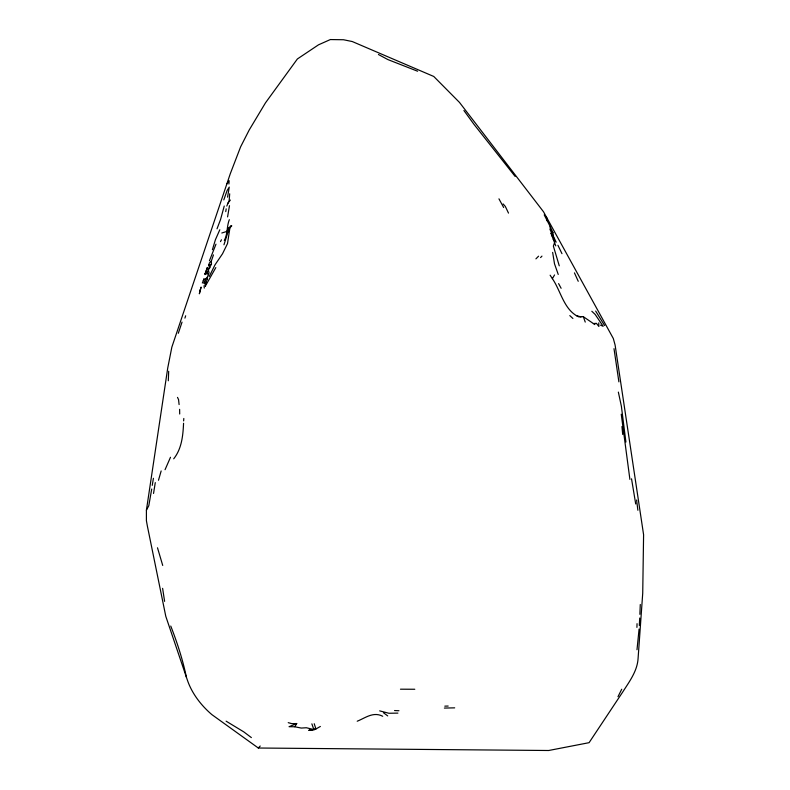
<?xml version="1.0" encoding="UTF-8"?>
<svg xmlns="http://www.w3.org/2000/svg" width="790" height="790" viewBox="0 0 790 790"><rect width="100%" height="100%" fill="white"/><g stroke="black" fill="none" stroke-linecap="round" stroke-linejoin="round"><path stroke-width="1.19" d="M639.722 618.027L639.317 625.433M179.695 414.009L179.616 409.329M224.311 240.436C227.816 233.958 226.602 226.424 229.337 219.689M637.046 623.675L636.928 627.388M183.566 423.292C182.994 435.655 181.739 448.75 173.711 458.802M207.365 279.986L207.523 276.865L209.054 272.846L207.81 267.425M183.626 420.922L183.813 418.463M228.903 184.001L229.159 180.732L226.839 183.932M186.371 677.119C182.796 659.818 177.207 642.586 170.749 626.045M229.683 193.787L229.179 200.383L226.799 206.052M168.31 380.76L168.675 371.241M229.485 205.686L227.579 216.894M205.805 278.801L203.662 283.225L206.476 281.763L204.985 283.59L205.449 286.326L206.476 281.763L205.805 278.801L207.523 276.865M639.08 629.077L636.997 649.736M639.88 614.324L640.285 604.488M146.407 510.182L167.766 367.834L171.845 347.146L230.265 173.78L240.634 146.802L249.225 129.955L265.47 102.868L297.386 58.964L318.508 44.823L330.339 39.559L343.522 39.747L352.271 41.544L433.759 76.462L459.474 102.404L543.55 211.829L613.307 338.485L615.094 345.003L643.593 534.731L642.724 593.26L638.083 658.455C637.332 671.125 629.314 681.652 622.747 691.971L589.083 742.679L548.665 750.5L258.32 748.021L211.917 714.654C201.085 705.411 191.703 693.235 187.22 679.627L165.791 616.319L147.365 526.031L146.407 520.719L146.407 510.182L148.797 505.719L151.71 489.04M152.243 485.366L153.418 478.296M225.743 211.611L226.187 208.866M155.284 482.611L153.536 493.454M209.232 276.5L215.058 264.759L222.523 253.768L227.5 243.606L230.038 227.095M227.56 197.154L229.258 187.092L227.056 190.657L223.797 199.9M221.793 233.011L227.076 231.371L229.199 227.54L231.668 225.91L230.779 225.703M158.484 480.251L161.16 470.949M199.929 291.401L199.357 293.791L201.075 287.076L199.929 291.401L200.512 289.219M224.242 206.022L220.568 219.462L217.023 228.814M182.036 322.113L178.303 333.301M209.429 260.809L215.976 244.169M206.249 274.091L211.483 264.058L211.355 261.026L213.458 254.903M184.929 318.123L185.66 315.783M212.411 249.699L215.413 239.726L219.817 229.742M205.015 274.614L207.296 267.573L205.005 274.13L205.825 272.175M209.873 267.82L208.629 265.322L209.409 262.961L211.355 261.026M553.276 239.261L556.16 242.175L553.099 235.706L550.877 233.04L554.56 242.698L553.365 246.075L559.261 265.815M227.342 232.092L228.508 228.922M202.329 283.018L204.166 278.692L203.287 280.598M223.955 244.791L227.816 232.606L229.525 230.147M165.051 469.704L170.492 457.272M206.17 284.696L215.808 267.593M617.987 696.691L621.73 689.216M220.489 241.631L221.457 239.785M227.076 231.371L229.199 227.54M538.573 256.187L535.916 258.863M594.88 324.581L583.346 316.691L578.566 316.82C563.793 309.729 560.979 291.194 552.388 278.653L554.55 274.95M296.724 723.551L289.051 726.711L294.798 726.761L296.724 723.551L291.787 723.64L288.231 722.653M227.806 203.326L230.354 200.067M541.96 256.118L540.577 257.57M228.922 228.843L231.668 225.91M258.32 748.021L260.206 746.007M320.365 726.464L315.921 728.982L309.088 730.256L315.921 728.982L314.223 723.729M208.629 265.322L211.483 264.058M357.218 721.221C365.415 717.913 373.315 711.346 382.706 716.273M309.088 730.256L314.529 729.723L306.362 727.748L301.257 728.064L294.798 726.761M454.685 707.85L444.365 708.067M397.884 713.113L388.897 713.261L379.684 710.872M593.409 323.554L596.43 323.337L598.879 326.468L598.751 322.873M444.81 706.151L448.167 706.043M400.471 689.196L414.799 689.255M394.536 710.546L398.95 710.733M576.433 315.575L580.966 316.958M417.604 71.228L387.86 59.566L378.43 54.5M600.499 325.134L603.155 326.28L595.146 314.4L591.829 311.27M226.118 721.171L243.784 731.876L251.368 737.593M383.446 712.718L387.712 715.908M572.908 318.479L569.807 315.605M550.225 229.752L552.921 232.655L553.099 235.706L550.225 229.752L550.166 226.493L544.211 214.89M503.112 203.919L505.324 206.437L508.503 213.103M515.129 176.427L473.97 124.336L463.908 110.501M552.141 235.993L554.491 239.005M550.126 275.197L552.388 278.653M595.66 311.053L604.636 325.549M558.589 283.61L561.117 288.281M574.439 272.876L578.24 281.289M498.954 198.833L503.665 207.523M557.918 245.246L561.967 253.669M177.493 397.38L178.55 399.562L179.103 404.569M583.346 316.691L585.242 322.083M552.921 232.655L550.166 226.493M558.234 274.446L554.511 263.821L552.644 252.405M554.56 242.698L555.765 245.878M311.862 723.857L313.887 729.575M207.336 272.007L208.244 274.762M157.496 547.786L162.72 565.442M629.897 479.392L621.246 414.207M636.592 500.001L637.876 510.261M631.536 478.809L635.713 503.981M613.998 348.647L618.886 381.866M618.353 392.097L621.375 406.218L625.907 442.025M162.612 588.343L164.606 601.368M622.698 434.451L621.967 426.521M204.047 285.694L204.304 288.083M546.601 217.24L546.877 220.706"/></g></svg>
